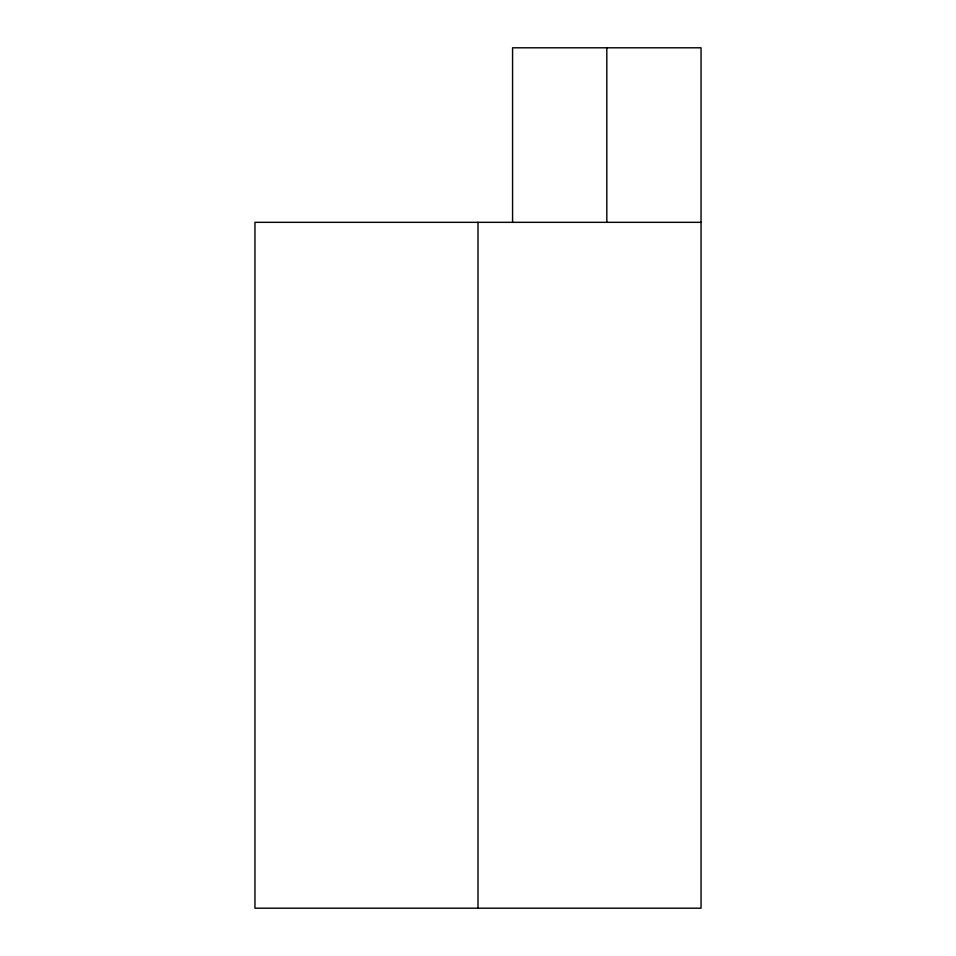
<?xml version="1.0" encoding="UTF-8"?>
<svg xmlns="http://www.w3.org/2000/svg" width="956" height="956" viewBox="0 0 956 956"><rect width="100%" height="100%" fill="white"/><g stroke="black" fill="none" stroke-linecap="round" stroke-linejoin="round"><path stroke-width="1.43" d="M701.047 222.33L254.953 222.33L254.953 908.2L701.047 908.2L701.047 47.8L512.571 47.8L512.571 222.33M606.809 47.8L606.809 222.33M478 222.33L478 908.2"/></g></svg>
